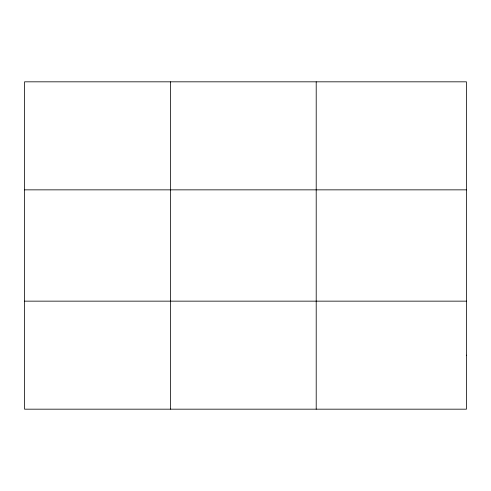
<?xml version="1.0" encoding="UTF-8"?>
<svg xmlns="http://www.w3.org/2000/svg" width="491" height="491" viewBox="0 0 491 491"><rect width="100%" height="100%" fill="white"/><g stroke="black" fill="none" stroke-linecap="round" stroke-linejoin="round"><path stroke-width="0.74" d="M170.377 409.175L170.377 81.825M316.204 409.175L316.204 81.825M24.55 189.851L466.45 189.851M24.55 301.149L466.45 301.149M466.45 355.165L466.45 409.175L24.55 409.175L24.55 81.825L466.45 81.825L466.45 355.165"/></g></svg>
